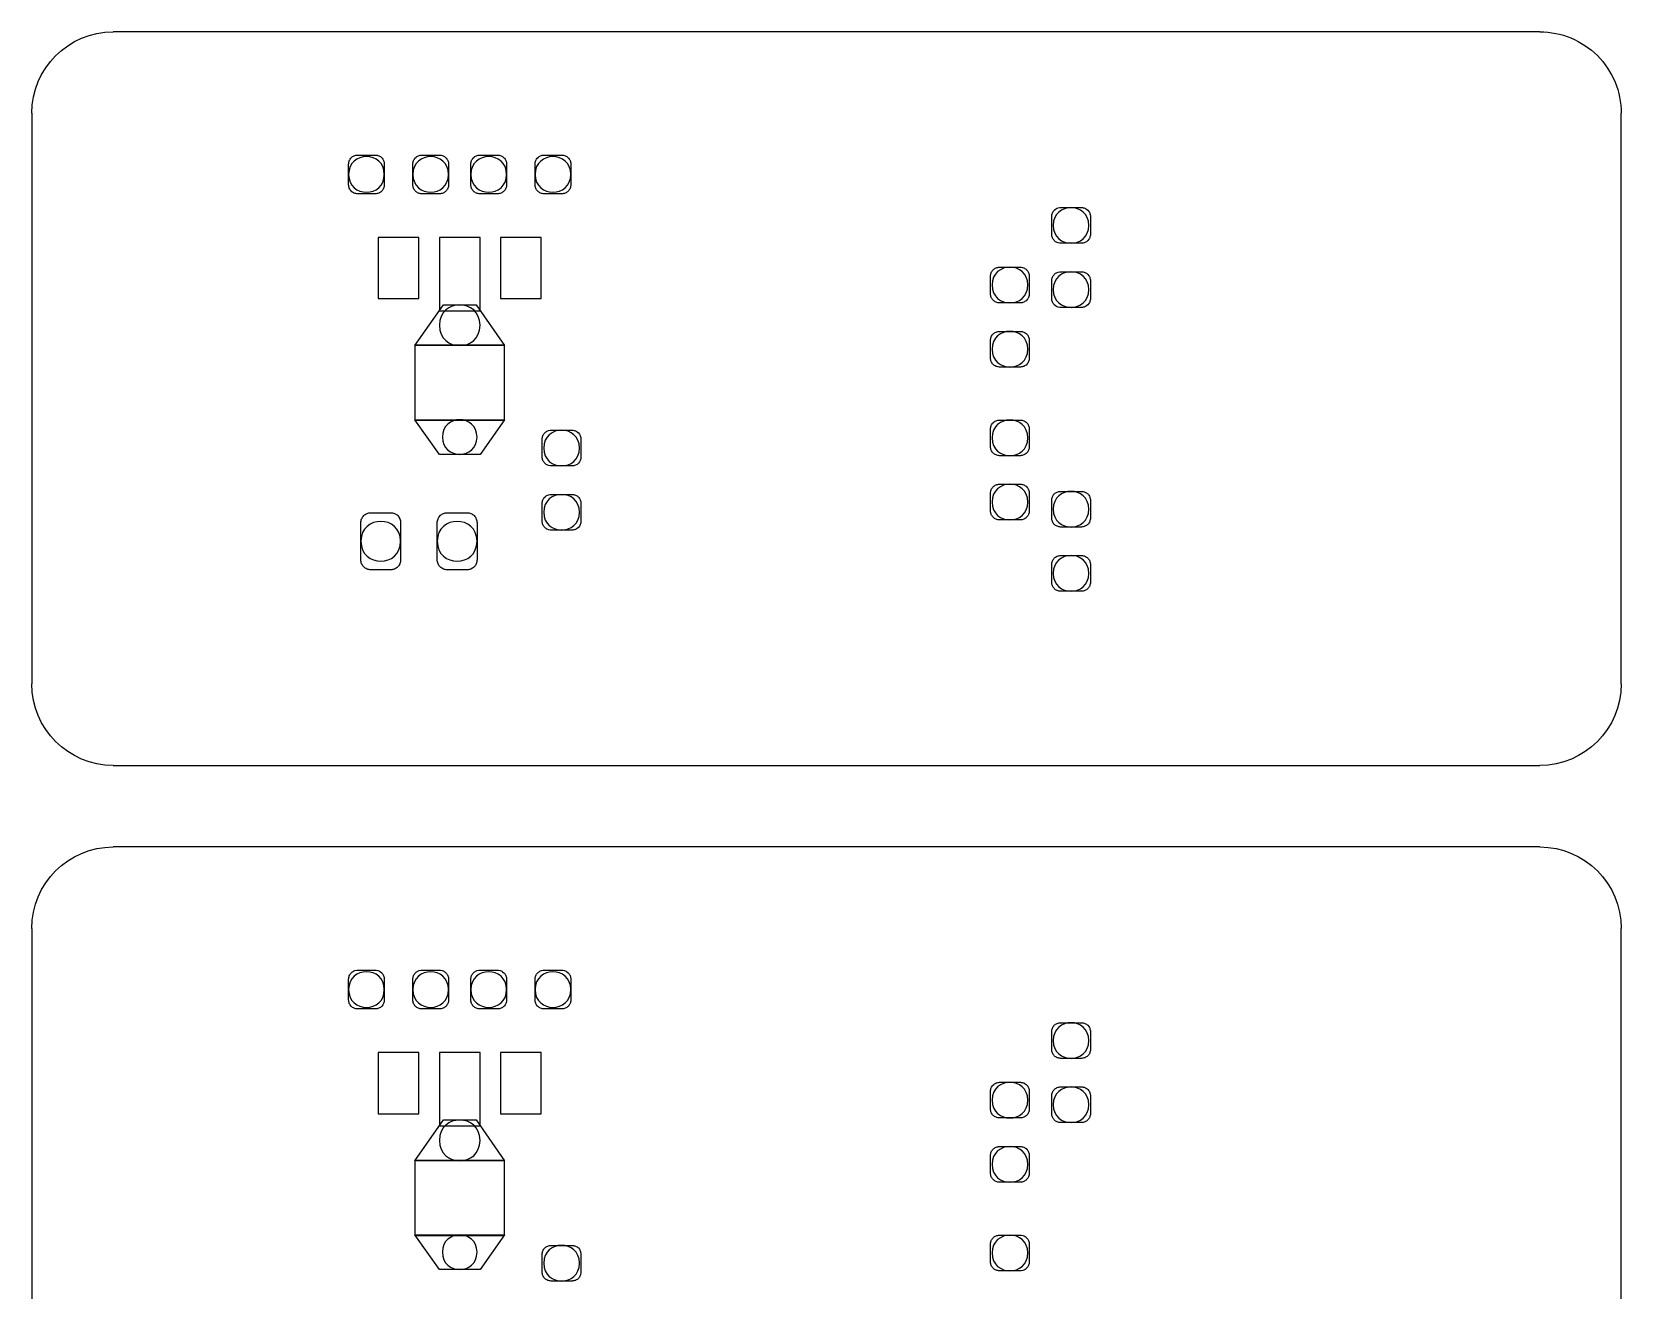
# Model space of a CAD drawing. Extents: x 5 to 105, y 5 to 103.
# Drawn here: x 66.05 to 105.05, y 52.08 to 82.96 of the extents above; entities that cross this region are included whole.
import ezdxf

# ---------------------------------------------------------------- set-up
doc = ezdxf.new("R2010")
doc.units = 0
doc.layers.get('0').update_dxf_attribs({"linetype": 'CONTINUOUS'})

msp = doc.modelspace()

# ---------------------------------------------------------------- linework, layer by layer
at = {"color": 5}
for points in [[(103.055209, 82.955148), (68.054416, 82.955148)], [(66.054877, 80.955609), (66.054877, 66.954748)], [(105.054748, 66.954748), (105.054748, 80.955609)], [(68.054416, 64.955209), (103.055209, 64.955209)], [(103.055209, 62.954299), (68.054416, 62.954299)], [(66.054877, 60.95476), (66.054877, 46.955271)], [(105.054748, 46.955271), (105.054748, 60.95476)]]:
    msp.add_lwpolyline(points, dxfattribs=at)
at = {"color": 7}
for points in [[(74.507769, 79.928971), (74.52844, 79.926215), (74.54911, 79.920703), (74.569781, 79.913813), (74.589073, 79.904167), (74.608366, 79.893142), (74.624902, 79.88074), (74.641439, 79.865582), (74.655219, 79.850423), (74.667622, 79.832509), (74.678646, 79.814594), (74.688292, 79.795302), (74.695182, 79.774631), (74.700694, 79.753961), (74.703451, 79.73329), (74.704829, 79.711241), (74.704829, 79.198611), (74.703451, 79.17794), (74.700694, 79.155892), (74.695182, 79.135221), (74.688292, 79.114551), (74.678646, 79.095258), (74.667622, 79.077344), (74.655219, 79.059429), (74.641439, 79.044271), (74.624902, 79.029112), (74.608366, 79.01671), (74.589073, 79.005686), (74.569781, 78.996039), (74.54911, 78.989149), (74.52844, 78.983637), (74.507769, 78.980881), (74.48572, 78.979503), (74.048882, 78.979503), (74.026834, 78.980881), (74.006163, 78.983637), (73.985493, 78.989149), (73.964822, 78.996039), (73.94553, 79.005686), (73.927615, 79.01671), (73.909701, 79.029112), (73.879384, 79.059429), (73.866981, 79.077344), (73.855957, 79.095258), (73.846311, 79.114551), (73.839421, 79.135221), (73.833909, 79.155892), (73.831152, 79.17794), (73.829774, 79.198611), (73.829774, 79.711241), (73.831152, 79.73329), (73.833909, 79.753961), (73.839421, 79.774631), (73.846311, 79.795302), (73.855957, 79.814594), (73.866981, 79.832509), (73.879384, 79.850423), (73.909701, 79.88074), (73.927615, 79.893142), (73.94553, 79.904167), (73.964822, 79.913813), (73.985493, 79.920703), (74.006163, 79.926215), (74.026834, 79.928971), (74.048882, 79.930349), (74.48572, 79.930349)], [(76.082867, 79.928971), (76.103538, 79.926215), (76.124208, 79.920703), (76.144878, 79.913813), (76.164171, 79.904167), (76.182086, 79.893142), (76.2, 79.88074), (76.216536, 79.865582), (76.230317, 79.850423), (76.242719, 79.832509), (76.253744, 79.814594), (76.26339, 79.795302), (76.27028, 79.774631), (76.275792, 79.753961), (76.278548, 79.73329), (76.279926, 79.711241), (76.279926, 79.198611), (76.278548, 79.17794), (76.275792, 79.155892), (76.27028, 79.135221), (76.26339, 79.114551), (76.253744, 79.095258), (76.242719, 79.077344), (76.230317, 79.059429), (76.216536, 79.044271), (76.2, 79.029112), (76.182086, 79.01671), (76.164171, 79.005686), (76.144878, 78.996039), (76.124208, 78.989149), (76.103538, 78.983637), (76.082867, 78.980881), (76.060818, 78.979503), (75.62398, 78.979503), (75.601932, 78.980881), (75.581261, 78.983637), (75.56059, 78.989149), (75.53992, 78.996039), (75.520627, 79.005686), (75.502713, 79.01671), (75.484798, 79.029112), (75.454481, 79.059429), (75.442079, 79.077344), (75.431055, 79.095258), (75.421409, 79.114551), (75.414518, 79.135221), (75.409006, 79.155892), (75.40625, 79.17794), (75.404872, 79.198611), (75.404872, 79.711241), (75.40625, 79.73329), (75.409006, 79.753961), (75.414518, 79.774631), (75.421409, 79.795302), (75.431055, 79.814594), (75.442079, 79.832509), (75.454481, 79.850423), (75.484798, 79.88074), (75.502713, 79.893142), (75.520627, 79.904167), (75.53992, 79.913813), (75.56059, 79.920703), (75.581261, 79.926215), (75.601932, 79.928971), (75.62398, 79.930349), (76.060818, 79.930349)], [(77.507758, 79.928971), (77.528429, 79.926215), (77.549099, 79.920703), (77.56977, 79.913813), (77.589062, 79.904167), (77.608355, 79.893142), (77.624892, 79.88074), (77.641428, 79.865582), (77.655208, 79.850423), (77.667611, 79.832509), (77.678635, 79.814594), (77.688281, 79.795302), (77.695171, 79.774631), (77.700684, 79.753961), (77.70344, 79.73329), (77.704818, 79.711241), (77.704818, 79.198611), (77.70344, 79.17794), (77.700684, 79.155892), (77.695171, 79.135221), (77.688281, 79.114551), (77.678635, 79.095258), (77.667611, 79.077344), (77.655208, 79.059429), (77.641428, 79.044271), (77.624892, 79.029112), (77.608355, 79.01671), (77.589062, 79.005686), (77.56977, 78.996039), (77.549099, 78.989149), (77.528429, 78.983637), (77.507758, 78.980881), (77.48571, 78.979503), (77.048872, 78.979503), (77.026823, 78.980881), (77.006152, 78.983637), (76.985482, 78.989149), (76.964811, 78.996039), (76.945519, 79.005686), (76.927604, 79.01671), (76.90969, 79.029112), (76.879373, 79.059429), (76.86697, 79.077344), (76.855946, 79.095258), (76.8463, 79.114551), (76.83941, 79.135221), (76.833898, 79.155892), (76.831142, 79.17794), (76.829763, 79.198611), (76.829763, 79.711241), (76.831142, 79.73329), (76.833898, 79.753961), (76.83941, 79.774631), (76.8463, 79.795302), (76.855946, 79.814594), (76.86697, 79.832509), (76.879373, 79.850423), (76.90969, 79.88074), (76.927604, 79.893142), (76.945519, 79.904167), (76.964811, 79.913813), (76.985482, 79.920703), (77.006152, 79.926215), (77.026823, 79.928971), (77.048872, 79.930349), (77.48571, 79.930349)], [(79.082856, 79.928971), (79.103527, 79.926215), (79.124197, 79.920703), (79.144868, 79.913813), (79.16416, 79.904167), (79.183453, 79.893142), (79.199989, 79.88074), (79.216526, 79.865582), (79.230306, 79.850423), (79.242708, 79.832509), (79.253733, 79.814594), (79.263379, 79.795302), (79.270269, 79.774631), (79.275781, 79.753961), (79.278538, 79.73329), (79.279915, 79.711241), (79.279915, 79.198611), (79.278538, 79.17794), (79.275781, 79.155892), (79.270269, 79.135221), (79.263379, 79.114551), (79.253733, 79.095258), (79.242708, 79.077344), (79.230306, 79.059429), (79.216526, 79.044271), (79.199989, 79.029112), (79.183453, 79.01671), (79.16416, 79.005686), (79.144868, 78.996039), (79.124197, 78.989149), (79.103527, 78.983637), (79.082856, 78.980881), (79.060807, 78.979503), (78.623969, 78.979503), (78.601921, 78.980881), (78.58125, 78.983637), (78.560579, 78.989149), (78.539909, 78.996039), (78.520616, 79.005686), (78.502702, 79.01671), (78.484788, 79.029112), (78.45447, 79.059429), (78.442068, 79.077344), (78.431044, 79.095258), (78.421398, 79.114551), (78.414507, 79.135221), (78.408995, 79.155892), (78.406239, 79.17794), (78.404861, 79.198611), (78.404861, 79.711241), (78.406239, 79.73329), (78.408995, 79.753961), (78.414507, 79.774631), (78.421398, 79.795302), (78.431044, 79.814594), (78.442068, 79.832509), (78.45447, 79.850423), (78.484788, 79.88074), (78.502702, 79.893142), (78.520616, 79.904167), (78.539909, 79.913813), (78.560579, 79.920703), (78.58125, 79.926215), (78.601921, 79.928971), (78.623969, 79.930349), (79.060807, 79.930349)], [(91.832465, 78.641884), (91.854514, 78.637749), (91.875185, 78.633615), (91.91377, 78.617079), (91.933062, 78.606055), (91.966135, 78.578494), (91.993696, 78.545421), (92.00472, 78.527506), (92.012988, 78.506836), (92.019878, 78.487543), (92.025391, 78.466873), (92.029525, 78.444824), (92.029525, 77.965267), (92.025391, 77.943218), (92.019878, 77.922548), (92.012988, 77.901877), (92.00472, 77.882585), (91.993696, 77.86467), (91.966135, 77.831597), (91.933062, 77.804036), (91.91377, 77.793012), (91.875185, 77.776476), (91.854514, 77.772341), (91.832465, 77.768207), (91.811795, 77.766829), (91.299164, 77.766829), (91.277116, 77.768207), (91.235775, 77.776476), (91.215104, 77.784744), (91.195812, 77.793012), (91.176519, 77.804036), (91.143446, 77.831597), (91.129666, 77.848134), (91.117263, 77.86467), (91.106239, 77.882585), (91.096593, 77.901877), (91.089703, 77.922548), (91.08419, 77.943218), (91.081435, 77.965267), (91.080057, 77.985937), (91.080057, 78.424153), (91.081435, 78.444824), (91.08419, 78.466873), (91.089703, 78.487543), (91.096593, 78.506836), (91.106239, 78.527506), (91.117263, 78.545421), (91.129666, 78.561957), (91.143446, 78.578494), (91.176519, 78.606055), (91.195812, 78.617079), (91.215104, 78.625347), (91.235775, 78.633615), (91.277116, 78.641884)], [(74.554623, 76.409462), (75.555078, 76.409462), (75.555078, 77.910145), (74.554623, 77.910145)], [(76.055306, 76.111806), (77.055762, 76.111806), (77.055762, 77.911523), (76.055306, 77.911523)], [(77.554612, 76.409462), (78.555067, 76.409462), (78.555067, 77.910145), (77.554612, 77.910145)], [(90.33316, 77.178407), (90.35383, 77.175651), (90.374501, 77.170139), (90.395171, 77.163249), (90.414464, 77.153602), (90.432378, 77.142578), (90.450293, 77.130176), (90.465451, 77.116395), (90.48061, 77.099859), (90.493012, 77.083322), (90.504036, 77.06403), (90.513683, 77.044737), (90.520573, 77.024067), (90.526085, 77.003396), (90.528841, 76.982726), (90.530219, 76.960677), (90.530219, 76.523839), (90.528841, 76.50179), (90.526085, 76.48112), (90.520573, 76.460449), (90.513683, 76.439778), (90.504036, 76.420486), (90.493012, 76.402572), (90.48061, 76.384657), (90.450293, 76.35434), (90.432378, 76.341938), (90.414464, 76.330914), (90.395171, 76.321267), (90.374501, 76.314377), (90.35383, 76.308865), (90.33316, 76.306109), (90.311111, 76.304731), (89.798481, 76.304731), (89.77781, 76.306109), (89.755762, 76.308865), (89.735091, 76.314377), (89.714421, 76.321267), (89.695128, 76.330914), (89.677214, 76.341938), (89.659299, 76.35434), (89.628982, 76.384657), (89.61658, 76.402572), (89.605556, 76.420486), (89.597288, 76.439778), (89.589019, 76.460449), (89.583507, 76.48112), (89.580751, 76.50179), (89.579373, 76.523839), (89.579373, 76.960677), (89.580751, 76.982726), (89.583507, 77.003396), (89.589019, 77.024067), (89.597288, 77.044737), (89.605556, 77.06403), (89.61658, 77.083322), (89.628982, 77.099859), (89.644141, 77.116395), (89.659299, 77.130176), (89.677214, 77.142578), (89.695128, 77.153602), (89.714421, 77.163249), (89.735091, 77.170139), (89.755762, 77.175651), (89.77781, 77.178407), (89.798481, 77.179785), (90.311111, 77.179785)], [(91.832465, 77.066786), (91.854514, 77.062652), (91.875185, 77.058518), (91.91377, 77.041981), (91.933062, 77.030957), (91.966135, 77.003396), (91.993696, 76.970323), (92.00472, 76.952409), (92.012988, 76.933116), (92.019878, 76.912446), (92.025391, 76.891775), (92.029525, 76.869726), (92.029525, 76.390169), (92.025391, 76.36812), (92.019878, 76.34745), (92.012988, 76.328157), (92.00472, 76.307487), (91.993696, 76.289572), (91.966135, 76.256499), (91.933062, 76.228939), (91.91377, 76.217914), (91.875185, 76.201378), (91.854514, 76.197244), (91.832465, 76.19311), (91.277116, 76.19311), (91.235775, 76.201378), (91.215104, 76.209646), (91.195812, 76.217914), (91.176519, 76.228939), (91.143446, 76.256499), (91.129666, 76.273036), (91.117263, 76.289572), (91.106239, 76.307487), (91.096593, 76.328157), (91.089703, 76.34745), (91.08419, 76.36812), (91.081435, 76.390169), (91.080057, 76.41084), (91.080057, 76.849056), (91.081435, 76.869726), (91.08419, 76.891775), (91.089703, 76.912446), (91.096593, 76.933116), (91.106239, 76.952409), (91.117263, 76.970323), (91.129666, 76.98686), (91.143446, 77.003396), (91.176519, 77.030957), (91.195812, 77.041981), (91.215104, 77.050249), (91.235775, 77.058518), (91.277116, 77.066786), (91.299164, 77.068164), (91.811795, 77.068164)], [(75.454481, 75.254666), (76.154525, 76.255122), (76.955165, 76.255122), (77.655208, 75.254666)], [(90.33316, 75.60331), (90.35383, 75.600553), (90.374501, 75.595041), (90.395171, 75.588151), (90.414464, 75.578505), (90.432378, 75.56748), (90.450293, 75.555078), (90.465451, 75.541298), (90.48061, 75.524761), (90.493012, 75.508225), (90.504036, 75.488932), (90.513683, 75.46964), (90.520573, 75.450347), (90.526085, 75.428299), (90.528841, 75.407628), (90.530219, 75.385579), (90.530219, 74.948741), (90.528841, 74.926693), (90.526085, 74.906022), (90.520573, 74.885351), (90.513683, 74.864681), (90.504036, 74.845388), (90.493012, 74.827474), (90.48061, 74.80956), (90.450293, 74.779243), (90.432378, 74.76684), (90.414464, 74.755816), (90.395171, 74.74617), (90.374501, 74.73928), (90.35383, 74.733767), (90.33316, 74.731011), (90.311111, 74.729633), (89.798481, 74.729633), (89.77781, 74.731011), (89.755762, 74.733767), (89.735091, 74.73928), (89.714421, 74.74617), (89.695128, 74.755816), (89.677214, 74.76684), (89.659299, 74.779243), (89.628982, 74.80956), (89.61658, 74.827474), (89.605556, 74.845388), (89.597288, 74.864681), (89.589019, 74.885351), (89.583507, 74.906022), (89.580751, 74.926693), (89.579373, 74.948741), (89.579373, 75.385579), (89.580751, 75.407628), (89.583507, 75.428299), (89.589019, 75.450347), (89.605556, 75.488932), (89.61658, 75.508225), (89.628982, 75.524761), (89.644141, 75.541298), (89.659299, 75.555078), (89.677214, 75.56748), (89.695128, 75.578505), (89.714421, 75.588151), (89.735091, 75.595041), (89.755762, 75.600553), (89.77781, 75.60331), (89.798481, 75.604687), (90.311111, 75.604687)], [(75.454481, 73.424631), (77.65383, 73.424631), (77.65383, 75.264312), (75.454481, 75.264312)], [(77.655208, 73.437034), (77.054384, 72.586784), (76.055306, 72.586784), (75.454481, 73.437034)], [(90.33316, 73.428765), (90.35383, 73.426009), (90.374501, 73.420497), (90.395171, 73.413607), (90.414464, 73.403961), (90.432378, 73.392936), (90.450293, 73.380534), (90.48061, 73.350217), (90.493012, 73.332303), (90.504036, 73.314388), (90.513683, 73.295095), (90.520573, 73.274425), (90.526085, 73.253754), (90.528841, 73.233084), (90.530219, 73.211035), (90.530219, 72.774197), (90.528841, 72.752148), (90.526085, 72.731478), (90.520573, 72.710807), (90.513683, 72.690137), (90.504036, 72.670844), (90.493012, 72.651552), (90.48061, 72.635015), (90.465451, 72.618479), (90.450293, 72.604698), (90.432378, 72.592296), (90.414464, 72.581272), (90.395171, 72.571626), (90.374501, 72.564735), (90.35383, 72.559223), (90.33316, 72.556467), (90.311111, 72.555089), (89.798481, 72.555089), (89.77781, 72.556467), (89.755762, 72.559223), (89.735091, 72.564735), (89.714421, 72.571626), (89.695128, 72.581272), (89.677214, 72.592296), (89.659299, 72.604698), (89.644141, 72.618479), (89.628982, 72.635015), (89.61658, 72.651552), (89.605556, 72.670844), (89.597288, 72.690137), (89.589019, 72.710807), (89.583507, 72.731478), (89.580751, 72.752148), (89.579373, 72.774197), (89.579373, 73.211035), (89.580751, 73.233084), (89.583507, 73.253754), (89.589019, 73.274425), (89.597288, 73.295095), (89.605556, 73.314388), (89.61658, 73.332303), (89.628982, 73.350217), (89.659299, 73.380534), (89.677214, 73.392936), (89.695128, 73.403961), (89.714421, 73.413607), (89.735091, 73.420497), (89.755762, 73.426009), (89.77781, 73.428765), (89.798481, 73.430143), (90.311111, 73.430143)], [(79.332281, 73.17934), (79.354329, 73.175206), (79.375, 73.171072), (79.394293, 73.162804), (79.414963, 73.154535), (79.432878, 73.143511), (79.465951, 73.11595), (79.493511, 73.082877), (79.504536, 73.064963), (79.512804, 73.044292), (79.521072, 73.025), (79.525206, 73.004329), (79.52934, 72.982281), (79.52934, 72.502723), (79.525206, 72.480675), (79.521072, 72.460004), (79.512804, 72.440712), (79.504536, 72.420041), (79.493511, 72.402127), (79.465951, 72.369054), (79.432878, 72.341493), (79.414963, 72.330469), (79.394293, 72.3222), (79.375, 72.313932), (79.354329, 72.309798), (79.332281, 72.305664), (78.776932, 72.305664), (78.73559, 72.313932), (78.71492, 72.3222), (78.695627, 72.330469), (78.677713, 72.341493), (78.659798, 72.355273), (78.64464, 72.369054), (78.629481, 72.38559), (78.617079, 72.402127), (78.606055, 72.420041), (78.596409, 72.440712), (78.589518, 72.460004), (78.584006, 72.480675), (78.58125, 72.502723), (78.579872, 72.523394), (78.579872, 72.96161), (78.58125, 72.982281), (78.584006, 73.004329), (78.589518, 73.025), (78.596409, 73.044292), (78.606055, 73.064963), (78.617079, 73.082877), (78.629481, 73.099414), (78.64464, 73.11595), (78.659798, 73.129731), (78.677713, 73.143511), (78.695627, 73.154535), (78.71492, 73.162804), (78.73559, 73.171072), (78.776932, 73.17934)], [(90.33316, 71.853667), (90.35383, 71.850911), (90.374501, 71.845399), (90.395171, 71.838509), (90.414464, 71.828863), (90.432378, 71.817839), (90.450293, 71.805436), (90.48061, 71.775119), (90.493012, 71.757205), (90.504036, 71.73929), (90.513683, 71.719998), (90.520573, 71.699327), (90.526085, 71.678657), (90.528841, 71.657986), (90.530219, 71.635937), (90.530219, 71.199099), (90.528841, 71.177051), (90.526085, 71.15638), (90.520573, 71.13571), (90.513683, 71.115039), (90.504036, 71.095747), (90.493012, 71.077832), (90.48061, 71.059917), (90.465451, 71.043381), (90.450293, 71.029601), (90.432378, 71.017198), (90.414464, 71.006174), (90.395171, 70.996528), (90.374501, 70.989638), (90.35383, 70.984126), (90.33316, 70.981369), (90.311111, 70.979991), (89.798481, 70.979991), (89.77781, 70.981369), (89.755762, 70.984126), (89.735091, 70.989638), (89.714421, 70.996528), (89.695128, 71.006174), (89.677214, 71.017198), (89.659299, 71.029601), (89.644141, 71.043381), (89.628982, 71.059917), (89.61658, 71.077832), (89.605556, 71.095747), (89.597288, 71.115039), (89.589019, 71.13571), (89.583507, 71.15638), (89.580751, 71.177051), (89.579373, 71.199099), (89.579373, 71.635937), (89.580751, 71.657986), (89.583507, 71.678657), (89.589019, 71.699327), (89.597288, 71.719998), (89.605556, 71.73929), (89.61658, 71.757205), (89.628982, 71.775119), (89.659299, 71.805436), (89.677214, 71.817839), (89.695128, 71.828863), (89.714421, 71.838509), (89.735091, 71.845399), (89.755762, 71.850911), (89.77781, 71.853667), (89.798481, 71.855046), (90.311111, 71.855046)], [(79.332281, 71.604243), (79.354329, 71.600108), (79.375, 71.595974), (79.394293, 71.587706), (79.414963, 71.579438), (79.432878, 71.568414), (79.449414, 71.556011), (79.465951, 71.540853), (79.479731, 71.525694), (79.493511, 71.50778), (79.504536, 71.489865), (79.512804, 71.470573), (79.521072, 71.449902), (79.525206, 71.429232), (79.52934, 71.407183), (79.52934, 70.927626), (79.525206, 70.905577), (79.521072, 70.884907), (79.512804, 70.865614), (79.504536, 70.844943), (79.493511, 70.827029), (79.465951, 70.793956), (79.432878, 70.766395), (79.414963, 70.755371), (79.394293, 70.747103), (79.375, 70.738835), (79.354329, 70.7347), (79.332281, 70.730566), (78.776932, 70.730566), (78.73559, 70.738835), (78.71492, 70.747103), (78.695627, 70.755371), (78.677713, 70.766395), (78.659798, 70.780176), (78.64464, 70.793956), (78.629481, 70.810493), (78.617079, 70.827029), (78.606055, 70.844943), (78.596409, 70.865614), (78.589518, 70.884907), (78.584006, 70.905577), (78.58125, 70.927626), (78.579872, 70.948296), (78.579872, 71.386513), (78.58125, 71.407183), (78.584006, 71.429232), (78.589518, 71.449902), (78.596409, 71.470573), (78.606055, 71.489865), (78.617079, 71.50778), (78.629481, 71.525694), (78.659798, 71.556011), (78.677713, 71.568414), (78.695627, 71.579438), (78.71492, 71.587706), (78.73559, 71.595974), (78.776932, 71.604243), (78.79898, 71.60562), (79.31161, 71.60562)], [(91.832465, 71.678657), (91.854514, 71.675901), (91.875185, 71.670388), (91.894477, 71.663498), (91.91377, 71.653852), (91.933062, 71.642828), (91.949598, 71.630425), (91.966135, 71.615267), (91.979915, 71.600108), (91.993696, 71.582194), (92.00472, 71.56428), (92.012988, 71.544987), (92.019878, 71.524316), (92.025391, 71.503646), (92.029525, 71.482975), (92.029525, 71.00204), (92.025391, 70.981369), (92.019878, 70.960699), (92.012988, 70.940028), (92.00472, 70.920736), (91.993696, 70.902821), (91.979915, 70.884907), (91.966135, 70.869748), (91.949598, 70.85459), (91.933062, 70.842187), (91.91377, 70.831163), (91.894477, 70.821517), (91.875185, 70.814627), (91.854514, 70.809115), (91.832465, 70.806358), (91.811795, 70.80498), (91.299164, 70.80498), (91.277116, 70.806358), (91.256445, 70.809115), (91.235775, 70.814627), (91.215104, 70.821517), (91.195812, 70.831163), (91.176519, 70.842187), (91.159983, 70.85459), (91.143446, 70.869748), (91.129666, 70.884907), (91.117263, 70.902821), (91.106239, 70.920736), (91.096593, 70.940028), (91.089703, 70.960699), (91.08419, 70.981369), (91.081435, 71.00204), (91.080057, 71.024089), (91.080057, 71.460927), (91.081435, 71.482975), (91.08419, 71.503646), (91.089703, 71.524316), (91.096593, 71.544987), (91.106239, 71.56428), (91.117263, 71.582194), (91.129666, 71.600108), (91.143446, 71.615267), (91.159983, 71.630425), (91.176519, 71.642828), (91.195812, 71.653852), (91.215104, 71.663498), (91.235775, 71.670388), (91.256445, 71.675901), (91.277116, 71.678657), (91.299164, 71.680035), (91.811795, 71.680035)], [(74.885352, 71.153624), (74.908778, 71.150868), (74.932205, 71.143978), (74.954253, 71.137087), (74.976302, 71.126063), (74.996973, 71.113661), (75.016265, 71.099881), (75.03418, 71.083344), (75.049338, 71.06543), (75.064497, 71.046137), (75.086545, 71.004796), (75.094814, 70.981369), (75.100326, 70.959321), (75.10446, 70.934516), (75.10446, 69.975402), (75.100326, 69.950597), (75.094814, 69.928548), (75.086545, 69.905122), (75.064497, 69.86378), (75.049338, 69.844488), (75.03418, 69.826573), (75.016265, 69.810037), (74.996973, 69.796256), (74.976302, 69.783854), (74.954253, 69.774208), (74.932205, 69.76594), (74.908778, 69.759049), (74.885352, 69.756293), (74.860547, 69.754915), (74.374099, 69.754915), (74.349295, 69.756293), (74.325868, 69.759049), (74.302441, 69.76594), (74.280393, 69.774208), (74.258344, 69.783854), (74.237674, 69.796256), (74.219759, 69.810037), (74.201845, 69.826573), (74.185308, 69.844488), (74.171528, 69.86378), (74.159126, 69.884451), (74.148101, 69.905122), (74.139833, 69.928548), (74.134321, 69.950597), (74.131565, 69.975402), (74.130187, 69.998828), (74.130187, 70.911089), (74.131565, 70.934516), (74.134321, 70.959321), (74.139833, 70.981369), (74.148101, 71.004796), (74.159126, 71.025466), (74.171528, 71.046137), (74.185308, 71.06543), (74.201845, 71.083344), (74.219759, 71.099881), (74.237674, 71.113661), (74.258344, 71.126063), (74.280393, 71.137087), (74.302441, 71.143978), (74.325868, 71.150868), (74.349295, 71.153624), (74.374099, 71.155002), (74.860547, 71.155002)], [(76.759484, 71.153624), (76.784288, 71.150868), (76.806337, 71.143978), (76.829763, 71.137087), (76.851812, 71.126063), (76.871105, 71.113661), (76.890397, 71.099881), (76.908312, 71.083344), (76.924848, 71.06543), (76.938628, 71.046137), (76.951031, 71.025466), (76.962055, 71.004796), (76.968945, 70.981369), (76.975836, 70.959321), (76.978591, 70.934516), (76.97997, 70.911089), (76.97997, 69.998828), (76.978591, 69.975402), (76.975836, 69.950597), (76.968945, 69.928548), (76.962055, 69.905122), (76.951031, 69.884451), (76.938628, 69.86378), (76.924848, 69.844488), (76.908312, 69.826573), (76.890397, 69.810037), (76.871105, 69.796256), (76.851812, 69.783854), (76.829763, 69.774208), (76.806337, 69.76594), (76.784288, 69.759049), (76.759484, 69.756293), (76.736057, 69.754915), (76.248231, 69.754915), (76.224805, 69.756293), (76.201378, 69.759049), (76.177951, 69.76594), (76.155903, 69.774208), (76.133854, 69.783854), (76.113184, 69.796256), (76.093891, 69.810037), (76.075977, 69.826573), (76.060818, 69.844488), (76.04566, 69.86378), (76.033257, 69.884451), (76.023611, 69.905122), (76.015343, 69.928548), (76.009831, 69.950597), (76.005697, 69.975402), (76.004319, 69.998828), (76.004319, 70.911089), (76.005697, 70.934516), (76.009831, 70.959321), (76.015343, 70.981369), (76.023611, 71.004796), (76.033257, 71.025466), (76.04566, 71.046137), (76.060818, 71.06543), (76.075977, 71.083344), (76.093891, 71.099881), (76.113184, 71.113661), (76.133854, 71.126063), (76.155903, 71.137087), (76.177951, 71.143978), (76.201378, 71.150868), (76.224805, 71.153624), (76.248231, 71.155002), (76.736057, 71.155002)], [(91.832465, 70.103559), (91.854514, 70.100803), (91.875185, 70.095291), (91.894477, 70.088401), (91.91377, 70.078754), (91.933062, 70.06773), (91.949598, 70.055328), (91.966135, 70.041547), (91.979915, 70.025011), (91.993696, 70.007096), (92.00472, 69.989182), (92.012988, 69.969889), (92.019878, 69.949219), (92.025391, 69.928548), (92.029525, 69.907877), (92.029525, 69.426942), (92.025391, 69.406272), (92.019878, 69.385601), (92.012988, 69.364931), (92.00472, 69.345638), (91.993696, 69.327723), (91.979915, 69.309809), (91.966135, 69.294651), (91.949598, 69.279492), (91.933062, 69.26709), (91.91377, 69.256065), (91.894477, 69.246419), (91.875185, 69.239529), (91.854514, 69.234017), (91.832465, 69.231261), (91.811795, 69.229883), (91.299164, 69.229883), (91.277116, 69.231261), (91.256445, 69.234017), (91.235775, 69.239529), (91.215104, 69.246419), (91.195812, 69.256065), (91.176519, 69.26709), (91.159983, 69.279492), (91.143446, 69.294651), (91.129666, 69.309809), (91.117263, 69.327723), (91.106239, 69.345638), (91.096593, 69.364931), (91.089703, 69.385601), (91.08419, 69.406272), (91.081435, 69.426942), (91.080057, 69.448991), (91.080057, 69.885829), (91.081435, 69.907877), (91.08419, 69.928548), (91.089703, 69.949219), (91.096593, 69.969889), (91.106239, 69.989182), (91.117263, 70.007096), (91.129666, 70.025011), (91.143446, 70.041547), (91.159983, 70.055328), (91.176519, 70.06773), (91.195812, 70.078754), (91.215104, 70.088401), (91.235775, 70.095291), (91.256445, 70.100803), (91.277116, 70.103559), (91.299164, 70.104937), (91.811795, 70.104937)], [(74.507769, 59.929503), (74.54911, 59.921235), (74.569781, 59.912966), (74.589073, 59.904698), (74.608366, 59.893674), (74.641439, 59.866113), (74.655219, 59.849577), (74.667622, 59.83304), (74.678646, 59.813748), (74.688292, 59.794455), (74.695182, 59.775163), (74.700694, 59.754492), (74.703451, 59.732443), (74.704829, 59.711773), (74.704829, 59.199143), (74.703451, 59.177094), (74.700694, 59.156424), (74.695182, 59.135753), (74.688292, 59.115082), (74.678646, 59.09579), (74.667622, 59.077876), (74.655219, 59.059961), (74.641439, 59.043424), (74.624902, 59.029644), (74.608366, 59.017242), (74.589073, 59.006218), (74.569781, 58.996571), (74.54911, 58.989681), (74.52844, 58.984169), (74.507769, 58.981413), (74.48572, 58.980035), (74.048882, 58.980035), (74.026834, 58.981413), (74.006163, 58.984169), (73.985493, 58.989681), (73.964822, 58.996571), (73.94553, 59.006218), (73.927615, 59.017242), (73.909701, 59.029644), (73.894542, 59.043424), (73.879384, 59.059961), (73.866981, 59.077876), (73.855957, 59.09579), (73.846311, 59.115082), (73.839421, 59.135753), (73.833909, 59.156424), (73.831152, 59.177094), (73.829774, 59.199143), (73.829774, 59.711773), (73.831152, 59.732443), (73.833909, 59.754492), (73.839421, 59.775163), (73.846311, 59.794455), (73.855957, 59.813748), (73.866981, 59.83304), (73.879384, 59.849577), (73.894542, 59.866113), (73.909701, 59.879894), (73.927615, 59.893674), (73.94553, 59.904698), (73.964822, 59.912966), (73.985493, 59.921235), (74.026834, 59.929503)], [(76.082867, 59.929503), (76.124208, 59.921235), (76.144878, 59.912966), (76.164171, 59.904698), (76.182086, 59.893674), (76.2, 59.879894), (76.216536, 59.866113), (76.230317, 59.849577), (76.242719, 59.83304), (76.253744, 59.813748), (76.26339, 59.794455), (76.27028, 59.775163), (76.275792, 59.754492), (76.278548, 59.732443), (76.279926, 59.711773), (76.279926, 59.199143), (76.278548, 59.177094), (76.275792, 59.156424), (76.27028, 59.135753), (76.26339, 59.115082), (76.253744, 59.09579), (76.242719, 59.077876), (76.230317, 59.059961), (76.216536, 59.043424), (76.2, 59.029644), (76.182086, 59.017242), (76.164171, 59.006218), (76.144878, 58.996571), (76.124208, 58.989681), (76.103538, 58.984169), (76.082867, 58.981413), (76.060818, 58.980035), (75.62398, 58.980035), (75.601932, 58.981413), (75.581261, 58.984169), (75.56059, 58.989681), (75.53992, 58.996571), (75.520627, 59.006218), (75.502713, 59.017242), (75.484798, 59.029644), (75.46964, 59.043424), (75.454481, 59.059961), (75.442079, 59.077876), (75.431055, 59.09579), (75.421409, 59.115082), (75.414518, 59.135753), (75.409006, 59.156424), (75.40625, 59.177094), (75.404872, 59.199143), (75.404872, 59.711773), (75.40625, 59.732443), (75.409006, 59.754492), (75.414518, 59.775163), (75.421409, 59.794455), (75.431055, 59.813748), (75.442079, 59.83304), (75.454481, 59.849577), (75.46964, 59.866113), (75.484798, 59.879894), (75.502713, 59.893674), (75.520627, 59.904698), (75.53992, 59.912966), (75.56059, 59.921235), (75.601932, 59.929503)], [(77.507758, 59.929503), (77.549099, 59.921235), (77.56977, 59.912966), (77.589062, 59.904698), (77.608355, 59.893674), (77.641428, 59.866113), (77.655208, 59.849577), (77.667611, 59.83304), (77.678635, 59.813748), (77.688281, 59.794455), (77.695171, 59.775163), (77.700684, 59.754492), (77.70344, 59.732443), (77.704818, 59.711773), (77.704818, 59.199143), (77.70344, 59.177094), (77.700684, 59.156424), (77.695171, 59.135753), (77.688281, 59.115082), (77.678635, 59.09579), (77.667611, 59.077876), (77.655208, 59.059961), (77.641428, 59.043424), (77.624892, 59.029644), (77.608355, 59.017242), (77.589062, 59.006218), (77.56977, 58.996571), (77.549099, 58.989681), (77.528429, 58.984169), (77.507758, 58.981413), (77.48571, 58.980035), (77.048872, 58.980035), (77.026823, 58.981413), (77.006152, 58.984169), (76.985482, 58.989681), (76.964811, 58.996571), (76.945519, 59.006218), (76.927604, 59.017242), (76.90969, 59.029644), (76.894531, 59.043424), (76.879373, 59.059961), (76.86697, 59.077876), (76.855946, 59.09579), (76.8463, 59.115082), (76.83941, 59.135753), (76.833898, 59.156424), (76.831142, 59.177094), (76.829763, 59.199143), (76.829763, 59.711773), (76.831142, 59.732443), (76.833898, 59.754492), (76.83941, 59.775163), (76.8463, 59.794455), (76.855946, 59.813748), (76.86697, 59.83304), (76.879373, 59.849577), (76.894531, 59.866113), (76.90969, 59.879894), (76.927604, 59.893674), (76.945519, 59.904698), (76.964811, 59.912966), (76.985482, 59.921235), (77.026823, 59.929503)], [(79.082856, 59.929503), (79.124197, 59.921235), (79.144868, 59.912966), (79.16416, 59.904698), (79.183453, 59.893674), (79.216526, 59.866113), (79.230306, 59.849577), (79.242708, 59.83304), (79.253733, 59.813748), (79.263379, 59.794455), (79.270269, 59.775163), (79.275781, 59.754492), (79.278538, 59.732443), (79.279915, 59.711773), (79.279915, 59.199143), (79.278538, 59.177094), (79.275781, 59.156424), (79.270269, 59.135753), (79.263379, 59.115082), (79.253733, 59.09579), (79.242708, 59.077876), (79.230306, 59.059961), (79.216526, 59.043424), (79.199989, 59.029644), (79.183453, 59.017242), (79.16416, 59.006218), (79.144868, 58.996571), (79.124197, 58.989681), (79.103527, 58.984169), (79.082856, 58.981413), (79.060807, 58.980035), (78.623969, 58.980035), (78.601921, 58.981413), (78.58125, 58.984169), (78.560579, 58.989681), (78.539909, 58.996571), (78.520616, 59.006218), (78.502702, 59.017242), (78.484788, 59.029644), (78.469629, 59.043424), (78.45447, 59.059961), (78.442068, 59.077876), (78.431044, 59.09579), (78.421398, 59.115082), (78.414507, 59.135753), (78.408995, 59.156424), (78.406239, 59.177094), (78.404861, 59.199143), (78.404861, 59.711773), (78.406239, 59.732443), (78.408995, 59.754492), (78.414507, 59.775163), (78.421398, 59.794455), (78.431044, 59.813748), (78.442068, 59.83304), (78.45447, 59.849577), (78.469629, 59.866113), (78.484788, 59.879894), (78.502702, 59.893674), (78.520616, 59.904698), (78.539909, 59.912966), (78.560579, 59.921235), (78.601921, 59.929503)], [(91.832465, 58.641037), (91.854514, 58.638281), (91.875185, 58.632769), (91.894477, 58.625879), (91.91377, 58.616233), (91.933062, 58.605208), (91.949598, 58.592806), (91.966135, 58.579026), (91.993696, 58.545953), (92.00472, 58.52666), (92.012988, 58.507368), (92.019878, 58.486697), (92.025391, 58.466027), (92.029525, 58.445356), (92.029525, 57.964421), (92.025391, 57.94375), (92.019878, 57.923079), (92.012988, 57.902409), (92.00472, 57.883116), (91.993696, 57.865202), (91.979915, 57.847287), (91.966135, 57.832129), (91.949598, 57.81697), (91.933062, 57.804568), (91.91377, 57.793544), (91.894477, 57.783898), (91.875185, 57.777007), (91.854514, 57.771495), (91.832465, 57.768739), (91.811795, 57.767361), (91.299164, 57.767361), (91.277116, 57.768739), (91.256445, 57.771495), (91.235775, 57.777007), (91.215104, 57.783898), (91.195812, 57.793544), (91.176519, 57.804568), (91.159983, 57.81697), (91.143446, 57.832129), (91.129666, 57.847287), (91.117263, 57.865202), (91.106239, 57.883116), (91.096593, 57.902409), (91.089703, 57.923079), (91.08419, 57.94375), (91.081435, 57.964421), (91.080057, 57.986469), (91.080057, 58.423307), (91.081435, 58.445356), (91.08419, 58.466027), (91.089703, 58.486697), (91.096593, 58.507368), (91.106239, 58.52666), (91.117263, 58.545953), (91.129666, 58.562489), (91.143446, 58.579026), (91.159983, 58.592806), (91.176519, 58.605208), (91.195812, 58.616233), (91.215104, 58.625879), (91.235775, 58.632769), (91.256445, 58.638281), (91.277116, 58.641037), (91.299164, 58.642415), (91.811795, 58.642415)], [(74.554623, 56.408615), (75.555078, 56.408615), (75.555078, 57.909299), (74.554623, 57.909299)], [(76.055306, 56.112337), (77.055762, 56.112337), (77.055762, 57.912055), (76.055306, 57.912055)], [(77.554612, 56.408615), (78.555067, 56.408615), (78.555067, 57.909299), (77.554612, 57.909299)], [(90.33316, 57.178939), (90.35383, 57.176183), (90.374501, 57.170671), (90.395171, 57.16378), (90.414464, 57.154134), (90.432378, 57.14311), (90.450293, 57.130707), (90.48061, 57.100391), (90.493012, 57.082476), (90.504036, 57.064561), (90.513683, 57.045269), (90.520573, 57.024598), (90.526085, 57.003928), (90.528841, 56.983257), (90.530219, 56.961209), (90.530219, 56.52437), (90.528841, 56.502322), (90.526085, 56.481652), (90.520573, 56.459603), (90.513683, 56.44031), (90.504036, 56.421018), (90.493012, 56.401725), (90.48061, 56.385189), (90.465451, 56.368652), (90.450293, 56.354872), (90.432378, 56.342469), (90.414464, 56.331445), (90.395171, 56.321799), (90.374501, 56.314909), (90.35383, 56.309397), (90.33316, 56.306641), (90.311111, 56.305263), (89.798481, 56.305263), (89.77781, 56.306641), (89.755762, 56.309397), (89.735091, 56.314909), (89.714421, 56.321799), (89.695128, 56.331445), (89.677214, 56.342469), (89.659299, 56.354872), (89.644141, 56.368652), (89.628982, 56.385189), (89.61658, 56.401725), (89.605556, 56.421018), (89.589019, 56.459603), (89.583507, 56.481652), (89.580751, 56.502322), (89.579373, 56.52437), (89.579373, 56.961209), (89.580751, 56.983257), (89.583507, 57.003928), (89.589019, 57.024598), (89.597288, 57.045269), (89.605556, 57.064561), (89.61658, 57.082476), (89.628982, 57.100391), (89.659299, 57.130707), (89.677214, 57.14311), (89.695128, 57.154134), (89.714421, 57.16378), (89.735091, 57.170671), (89.755762, 57.176183), (89.77781, 57.178939), (89.798481, 57.180317), (90.311111, 57.180317)], [(91.832465, 57.06594), (91.854514, 57.063184), (91.875185, 57.057671), (91.894477, 57.050781), (91.91377, 57.041135), (91.933062, 57.030111), (91.949598, 57.017708), (91.966135, 57.003928), (91.993696, 56.970855), (92.00472, 56.951562), (92.012988, 56.93227), (92.019878, 56.911599), (92.025391, 56.890929), (92.029525, 56.870258), (92.029525, 56.389323), (92.025391, 56.368652), (92.019878, 56.347982), (92.012988, 56.327311), (92.00472, 56.308019), (91.993696, 56.290104), (91.979915, 56.27219), (91.966135, 56.257031), (91.949598, 56.241873), (91.933062, 56.22947), (91.91377, 56.218446), (91.894477, 56.2088), (91.875185, 56.20191), (91.854514, 56.196398), (91.832465, 56.193641), (91.811795, 56.192263), (91.299164, 56.192263), (91.277116, 56.193641), (91.256445, 56.196398), (91.235775, 56.20191), (91.215104, 56.2088), (91.195812, 56.218446), (91.176519, 56.22947), (91.159983, 56.241873), (91.143446, 56.257031), (91.129666, 56.27219), (91.117263, 56.290104), (91.106239, 56.308019), (91.096593, 56.327311), (91.089703, 56.347982), (91.08419, 56.368652), (91.081435, 56.389323), (91.080057, 56.411372), (91.080057, 56.84821), (91.081435, 56.870258), (91.08419, 56.890929), (91.089703, 56.911599), (91.096593, 56.93227), (91.106239, 56.951562), (91.117263, 56.970855), (91.129666, 56.987391), (91.143446, 57.003928), (91.159983, 57.017708), (91.176519, 57.030111), (91.195812, 57.041135), (91.215104, 57.050781), (91.235775, 57.057671), (91.256445, 57.063184), (91.277116, 57.06594), (91.299164, 57.067318), (91.811795, 57.067318)], [(75.454481, 55.255197), (76.154525, 56.255653), (76.955165, 56.255653), (77.655208, 55.255197)], [(90.33316, 55.603841), (90.35383, 55.601085), (90.374501, 55.595573), (90.395171, 55.588683), (90.414464, 55.579036), (90.432378, 55.568012), (90.450293, 55.55561), (90.48061, 55.525293), (90.493012, 55.507378), (90.504036, 55.489464), (90.513683, 55.470171), (90.520573, 55.449501), (90.526085, 55.42883), (90.528841, 55.40816), (90.530219, 55.386111), (90.530219, 54.949273), (90.528841, 54.927224), (90.526085, 54.906554), (90.520573, 54.885883), (90.513683, 54.865212), (90.504036, 54.84592), (90.493012, 54.826627), (90.48061, 54.810091), (90.465451, 54.793555), (90.450293, 54.779774), (90.432378, 54.767372), (90.414464, 54.756348), (90.395171, 54.746701), (90.374501, 54.739811), (90.35383, 54.734299), (90.33316, 54.731543), (90.311111, 54.730165), (89.798481, 54.730165), (89.77781, 54.731543), (89.755762, 54.734299), (89.735091, 54.739811), (89.714421, 54.746701), (89.695128, 54.756348), (89.677214, 54.767372), (89.659299, 54.779774), (89.644141, 54.793555), (89.628982, 54.810091), (89.61658, 54.826627), (89.605556, 54.84592), (89.597288, 54.865212), (89.589019, 54.885883), (89.583507, 54.906554), (89.580751, 54.927224), (89.579373, 54.949273), (89.579373, 55.386111), (89.580751, 55.40816), (89.583507, 55.42883), (89.589019, 55.449501), (89.597288, 55.470171), (89.605556, 55.489464), (89.61658, 55.507378), (89.628982, 55.525293), (89.659299, 55.55561), (89.677214, 55.568012), (89.695128, 55.579036), (89.714421, 55.588683), (89.735091, 55.595573), (89.755762, 55.601085), (89.77781, 55.603841), (89.798481, 55.605219), (90.311111, 55.605219)], [(75.454481, 53.425163), (77.65383, 53.425163), (77.65383, 55.264844), (75.454481, 55.264844)], [(77.655208, 53.436187), (77.054384, 52.587315), (76.055306, 52.587315), (75.454481, 53.436187)], [(79.332281, 53.178494), (79.354329, 53.175738), (79.375, 53.170226), (79.394293, 53.163336), (79.414963, 53.153689), (79.432878, 53.142665), (79.449414, 53.130263), (79.465951, 53.116482), (79.493511, 53.083409), (79.504536, 53.064117), (79.512804, 53.044824), (79.521072, 53.024153), (79.52934, 52.982812), (79.52934, 52.501877), (79.521072, 52.460536), (79.512804, 52.439865), (79.504536, 52.420573), (79.493511, 52.402659), (79.479731, 52.384744), (79.465951, 52.369586), (79.449414, 52.354427), (79.432878, 52.342025), (79.414963, 52.331001), (79.394293, 52.321354), (79.375, 52.314464), (79.354329, 52.308952), (79.332281, 52.306196), (79.31161, 52.304818), (78.79898, 52.304818), (78.776932, 52.306196), (78.756261, 52.308952), (78.73559, 52.314464), (78.71492, 52.321354), (78.695627, 52.331001), (78.677713, 52.342025), (78.659798, 52.354427), (78.629481, 52.384744), (78.617079, 52.402659), (78.606055, 52.420573), (78.596409, 52.439865), (78.589518, 52.460536), (78.584006, 52.481207), (78.58125, 52.501877), (78.579872, 52.523926), (78.579872, 52.960764), (78.58125, 52.982812), (78.584006, 53.003483), (78.589518, 53.024153), (78.596409, 53.044824), (78.606055, 53.064117), (78.617079, 53.083409), (78.629481, 53.099946), (78.64464, 53.116482), (78.659798, 53.130263), (78.677713, 53.142665), (78.695627, 53.153689), (78.71492, 53.163336), (78.73559, 53.170226), (78.756261, 53.175738), (78.776932, 53.178494), (78.79898, 53.179872), (79.31161, 53.179872)], [(90.33316, 53.429297), (90.374501, 53.421028), (90.395171, 53.41276), (90.414464, 53.404492), (90.432378, 53.393468), (90.450293, 53.379687), (90.465451, 53.365907), (90.48061, 53.34937), (90.493012, 53.332834), (90.504036, 53.31492), (90.513683, 53.295627), (90.520573, 53.274957), (90.526085, 53.254286), (90.528841, 53.232237), (90.530219, 53.211567), (90.530219, 52.773351), (90.528841, 52.75268), (90.526085, 52.730631), (90.520573, 52.709961), (90.513683, 52.690668), (90.504036, 52.669998), (90.493012, 52.652083), (90.48061, 52.635547), (90.465451, 52.61901), (90.450293, 52.60523), (90.432378, 52.59145), (90.414464, 52.580425), (90.395171, 52.572157), (90.374501, 52.563889), (90.33316, 52.55562), (89.77781, 52.55562), (89.755762, 52.559755), (89.735091, 52.563889), (89.714421, 52.572157), (89.695128, 52.580425), (89.677214, 52.59145), (89.659299, 52.60523), (89.644141, 52.61901), (89.628982, 52.635547), (89.61658, 52.652083), (89.605556, 52.669998), (89.597288, 52.690668), (89.589019, 52.709961), (89.583507, 52.730631), (89.580751, 52.75268), (89.579373, 52.773351), (89.579373, 53.211567), (89.580751, 53.232237), (89.583507, 53.254286), (89.589019, 53.274957), (89.597288, 53.295627), (89.605556, 53.31492), (89.61658, 53.332834), (89.628982, 53.34937), (89.644141, 53.365907), (89.659299, 53.379687), (89.677214, 53.393468), (89.695128, 53.404492), (89.714421, 53.41276), (89.735091, 53.421028), (89.755762, 53.425163), (89.77781, 53.429297)]]:
    msp.add_lwpolyline(points, close=True, dxfattribs=at)
at = {"color": 5}
for points in [[(66.054877, 80.955609), (66.054877, 82.059417), (66.950608, 82.955148), (68.054416, 82.955148)], [(103.055209, 82.955148), (103.585765, 82.955148), (104.094247, 82.744303), (104.469075, 82.369475)], [(104.469075, 82.369475), (104.843903, 81.994647), (105.054748, 81.484767), (105.054748, 80.955609)], [(68.054416, 64.955209), (66.950608, 64.955209), (66.054877, 65.85094), (66.054877, 66.954748)], [(105.054748, 66.954748), (105.054748, 65.85094), (104.159017, 64.955209), (103.055209, 64.955209)], [(66.054877, 60.95476), (66.054877, 62.05994), (66.950608, 62.954299), (68.054416, 62.954299)], [(103.055209, 62.954299), (104.159017, 62.954299), (105.054748, 62.05994), (105.054748, 60.95476)]]:
    msp.add_open_spline(points, degree=3, dxfattribs=at)
at = {"color": 7}
for points in [[(74.704829, 79.454926), (74.704829, 80.037836), (73.829774, 80.037836), (73.829774, 79.454926)], [(76.279926, 79.454926), (76.279926, 80.037836), (75.404872, 80.037836), (75.404872, 79.454926)], [(77.704818, 79.454926), (77.704818, 80.037836), (76.829763, 80.037836), (76.829763, 79.454926)], [(79.279915, 79.454926), (79.279915, 80.037836), (78.404861, 80.037836), (78.404861, 79.454926)], [(73.829774, 79.454926), (73.829774, 78.872016), (74.704829, 78.872016), (74.704829, 79.454926)], [(75.404872, 79.454926), (75.404872, 78.872016), (76.279926, 78.872016), (76.279926, 79.454926)], [(76.829763, 79.454926), (76.829763, 78.872016), (77.704818, 78.872016), (77.704818, 79.454926)], [(78.404861, 79.454926), (78.404861, 78.872016), (79.279915, 78.872016), (79.279915, 79.454926)], [(91.992318, 78.205046), (91.992318, 78.787956), (91.117263, 78.787956), (91.117263, 78.205046)], [(91.117263, 78.205046), (91.117263, 77.622135), (91.992318, 77.622135), (91.992318, 78.205046)], [(90.493012, 76.742947), (90.493012, 77.325857), (89.617958, 77.325857), (89.617958, 76.742947)], [(91.992318, 76.629948), (91.992318, 77.212858), (91.117263, 77.212858), (91.117263, 76.629948)], [(89.617958, 76.742947), (89.617958, 76.158659), (90.493012, 76.158659), (90.493012, 76.742947)], [(91.117263, 76.629948), (91.117263, 76.047038), (91.992318, 76.047038), (91.992318, 76.629948)], [(77.054384, 75.754894), (77.054384, 76.421864), (76.055306, 76.421864), (76.055306, 75.754894)], [(76.055306, 75.754894), (76.055306, 75.087923), (77.054384, 75.087923), (77.054384, 75.754894)], [(90.493012, 75.167849), (90.493012, 75.750759), (89.617958, 75.750759), (89.617958, 75.167849)], [(89.617958, 75.167849), (89.617958, 74.583561), (90.493012, 74.583561), (90.493012, 75.167849)], [(76.97997, 73.011219), (76.97997, 73.578971), (76.12972, 73.578971), (76.12972, 73.011219)], [(79.492133, 72.742502), (79.492133, 73.325412), (78.617079, 73.325412), (78.617079, 72.742502)], [(90.493012, 72.991927), (90.493012, 73.576215), (89.617958, 73.576215), (89.617958, 72.991927)], [(76.12972, 73.011219), (76.12972, 72.444846), (76.97997, 72.444846), (76.97997, 73.011219)], [(89.617958, 72.991927), (89.617958, 72.409017), (90.493012, 72.409017), (90.493012, 72.991927)], [(78.617079, 72.742502), (78.617079, 72.159592), (79.492133, 72.159592), (79.492133, 72.742502)], [(90.493012, 71.416829), (90.493012, 72.001118), (89.617958, 72.001118), (89.617958, 71.416829)], [(91.992318, 71.241818), (91.992318, 71.826107), (91.117263, 71.826107), (91.117263, 71.241818)], [(79.492133, 71.167405), (79.492133, 71.750315), (78.617079, 71.750315), (78.617079, 71.167405)], [(89.617958, 71.416829), (89.617958, 70.833919), (90.493012, 70.833919), (90.493012, 71.416829)], [(75.10446, 70.454959), (75.10446, 71.105393), (74.130187, 71.105393), (74.130187, 70.454959)], [(76.97997, 70.454959), (76.97997, 71.105393), (76.004319, 71.105393), (76.004319, 70.454959)], [(78.617079, 71.167405), (78.617079, 70.584494), (79.492133, 70.584494), (79.492133, 71.167405)], [(91.117263, 71.241818), (91.117263, 70.658909), (91.992318, 70.658909), (91.992318, 71.241818)], [(74.130187, 70.454959), (74.130187, 69.804525), (75.10446, 69.804525), (75.10446, 70.454959)], [(76.004319, 70.454959), (76.004319, 69.804525), (76.97997, 69.804525), (76.97997, 70.454959)], [(91.992318, 69.668099), (91.992318, 70.251009), (91.117263, 70.251009), (91.117263, 69.668099)], [(91.117263, 69.668099), (91.117263, 69.083811), (91.992318, 69.083811), (91.992318, 69.668099)], [(74.704829, 59.455458), (74.704829, 60.038368), (73.829774, 60.038368), (73.829774, 59.455458)], [(76.279926, 59.455458), (76.279926, 60.038368), (75.404872, 60.038368), (75.404872, 59.455458)], [(77.704818, 59.455458), (77.704818, 60.038368), (76.829763, 60.038368), (76.829763, 59.455458)], [(79.279915, 59.455458), (79.279915, 60.038368), (78.404861, 60.038368), (78.404861, 59.455458)], [(73.829774, 59.455458), (73.829774, 58.87117), (74.704829, 58.87117), (74.704829, 59.455458)], [(75.404872, 59.455458), (75.404872, 58.87117), (76.279926, 58.87117), (76.279926, 59.455458)], [(76.829763, 59.455458), (76.829763, 58.87117), (77.704818, 58.87117), (77.704818, 59.455458)], [(78.404861, 59.455458), (78.404861, 58.87117), (79.279915, 58.87117), (79.279915, 59.455458)], [(91.992318, 58.205577), (91.992318, 58.788487), (91.117263, 58.788487), (91.117263, 58.205577)], [(91.117263, 58.205577), (91.117263, 57.621289), (91.992318, 57.621289), (91.992318, 58.205577)], [(90.493012, 56.742101), (90.493012, 57.326389), (89.617958, 57.326389), (89.617958, 56.742101)], [(91.992318, 56.63048), (91.992318, 57.21339), (91.117263, 57.21339), (91.117263, 56.63048)], [(89.617958, 56.742101), (89.617958, 56.15919), (90.493012, 56.15919), (90.493012, 56.742101)], [(91.117263, 56.63048), (91.117263, 56.046191), (91.992318, 56.046191), (91.992318, 56.63048)], [(77.054384, 55.755425), (77.054384, 56.421018), (76.055306, 56.421018), (76.055306, 55.755425)], [(76.055306, 55.755425), (76.055306, 55.088455), (77.054384, 55.088455), (77.054384, 55.755425)], [(90.493012, 55.167003), (90.493012, 55.751291), (89.617958, 55.751291), (89.617958, 55.167003)], [(89.617958, 55.167003), (89.617958, 54.584093), (90.493012, 54.584093), (90.493012, 55.167003)], [(76.97997, 53.011751), (76.97997, 53.578125), (76.12972, 53.578125), (76.12972, 53.011751)], [(90.493012, 52.992459), (90.493012, 53.575369), (89.617958, 53.575369), (89.617958, 52.992459)], [(79.492133, 52.743034), (79.492133, 53.325944), (78.617079, 53.325944), (78.617079, 52.743034)], [(76.12972, 53.011751), (76.12972, 52.445377), (76.97997, 52.445377), (76.97997, 53.011751)], [(78.617079, 52.743034), (78.617079, 52.158745), (79.492133, 52.158745), (79.492133, 52.743034)], [(89.617958, 52.992459), (89.617958, 52.409549), (90.493012, 52.409549), (90.493012, 52.992459)]]:
    msp.add_open_spline(points, degree=3, dxfattribs=at)

doc.saveas('drawing.dxf')
